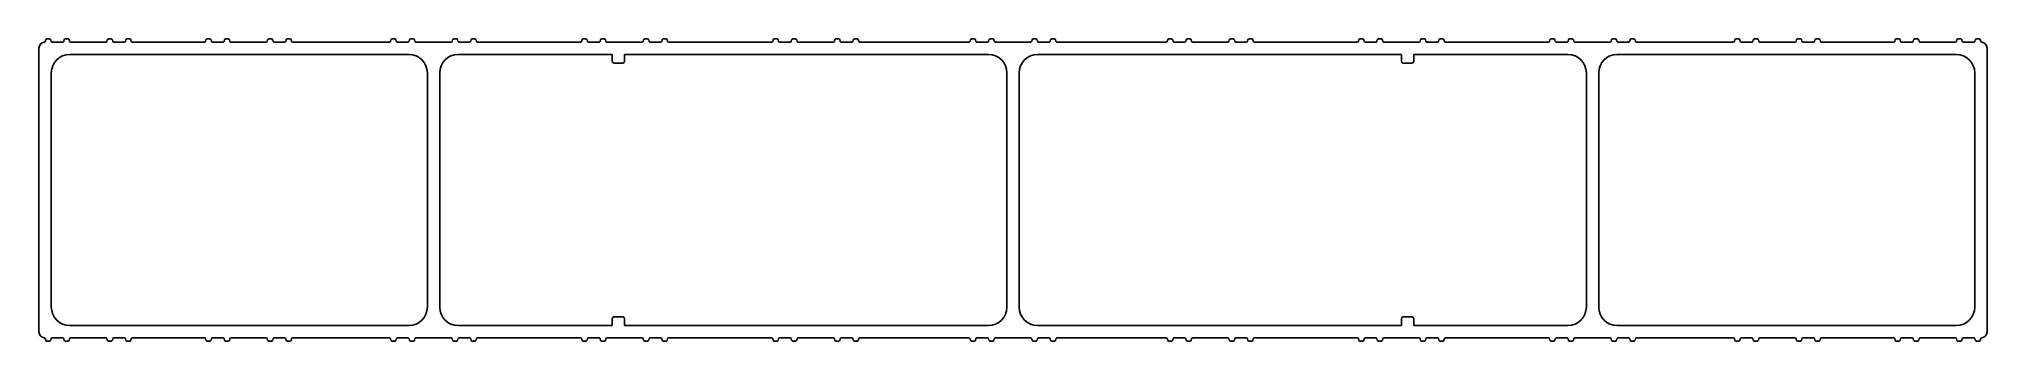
# Model space of a CAD drawing. Extents: x 2091 to 2407, y 1931 to 1980.
import ezdxf

# ---------------------------------------------------------------- set-up
doc = ezdxf.new("R2010")
doc.units = 0
doc.layers.add('GRUBA', color=10, linetype='CONTINUOUS')

msp = doc.modelspace()

# ---------------------------------------------------------------- linework, layer by layer
at = {"layer": 'GRUBA', "color": 0}
for p, q in [((2090.61, 1978.54), (2090.61, 1932.52)), ((2091.64, 1979.68), (2091.69, 1979.88)), ((2092.32, 1980.03), (2091.89, 1980.03)), ((2092.52, 1979.88), (2092.57, 1979.68)), ((2092.76, 1979.53), (2094.45, 1979.53)), ((2094.64, 1979.68), (2094.69, 1979.88)), ((2095.32, 1980.03), (2094.89, 1980.03)), ((2095.52, 1979.88), (2095.57, 1979.68)), ((2095.76, 1979.53), (2101.45, 1979.53)), ((2101.64, 1979.68), (2101.69, 1979.88)), ((2102.32, 1980.03), (2101.89, 1980.03)), ((2102.52, 1979.88), (2102.57, 1979.68)), ((2102.76, 1979.53), (2104.45, 1979.53)), ((2104.64, 1979.68), (2104.69, 1979.88)), ((2105.32, 1980.03), (2104.89, 1980.03)), ((2105.52, 1979.88), (2105.57, 1979.68)), ((2105.76, 1979.53), (2117.45, 1979.53)), ((2117.64, 1979.68), (2117.69, 1979.88)), ((2118.32, 1980.03), (2117.89, 1980.03)), ((2118.52, 1979.88), (2118.57, 1979.68)), ((2118.76, 1979.53), (2120.45, 1979.53)), ((2120.64, 1979.68), (2120.69, 1979.88)), ((2121.32, 1980.03), (2120.89, 1980.03)), ((2121.52, 1979.88), (2121.57, 1979.68)), ((2121.76, 1979.53), (2127.45, 1979.53)), ((2127.64, 1979.68), (2127.69, 1979.88)), ((2128.32, 1980.03), (2127.89, 1980.03)), ((2128.52, 1979.88), (2128.57, 1979.68)), ((2128.76, 1979.53), (2130.45, 1979.53)), ((2130.64, 1979.68), (2130.69, 1979.88)), ((2131.32, 1980.03), (2130.89, 1980.03)), ((2131.52, 1979.88), (2131.57, 1979.68)), ((2131.76, 1979.53), (2147.45, 1979.53)), ((2147.64, 1979.68), (2147.69, 1979.88)), ((2148.32, 1980.03), (2147.89, 1980.03)), ((2148.52, 1979.88), (2148.57, 1979.68)), ((2148.76, 1979.53), (2150.45, 1979.53)), ((2150.64, 1979.68), (2150.69, 1979.88)), ((2151.32, 1980.03), (2150.89, 1980.03)), ((2151.52, 1979.88), (2151.57, 1979.68)), ((2151.76, 1979.53), (2157.45, 1979.53)), ((2157.64, 1979.68), (2157.69, 1979.88)), ((2158.32, 1980.03), (2157.89, 1980.03)), ((2158.52, 1979.88), (2158.57, 1979.68)), ((2158.76, 1979.53), (2160.45, 1979.53)), ((2160.64, 1979.68), (2160.69, 1979.88)), ((2161.32, 1980.03), (2160.89, 1980.03)), ((2161.52, 1979.88), (2161.57, 1979.68)), ((2161.76, 1979.53), (2178.45, 1979.53)), ((2178.64, 1979.68), (2178.69, 1979.88)), ((2179.32, 1980.03), (2178.89, 1980.03)), ((2179.52, 1979.88), (2179.57, 1979.68)), ((2179.76, 1979.53), (2181.45, 1979.53)), ((2181.64, 1979.68), (2181.69, 1979.88)), ((2182.32, 1980.03), (2181.89, 1980.03)), ((2182.52, 1979.88), (2182.57, 1979.68)), ((2182.76, 1979.53), (2188.45, 1979.53)), ((2188.64, 1979.68), (2188.69, 1979.88)), ((2189.32, 1980.03), (2188.89, 1980.03)), ((2189.52, 1979.88), (2189.57, 1979.68)), ((2189.76, 1979.53), (2191.45, 1979.53)), ((2191.64, 1979.68), (2191.69, 1979.88)), ((2192.32, 1980.03), (2191.89, 1980.03)), ((2192.52, 1979.88), (2192.57, 1979.68)), ((2192.76, 1979.53), (2209.45, 1979.53)), ((2209.64, 1979.68), (2209.69, 1979.88)), ((2210.32, 1980.03), (2209.89, 1980.03)), ((2210.52, 1979.88), (2210.57, 1979.68)), ((2210.76, 1979.53), (2212.45, 1979.53)), ((2212.64, 1979.68), (2212.69, 1979.88)), ((2213.32, 1980.03), (2212.89, 1980.03)), ((2213.52, 1979.88), (2213.57, 1979.68)), ((2213.76, 1979.53), (2219.45, 1979.53)), ((2219.64, 1979.68), (2219.69, 1979.88)), ((2220.32, 1980.03), (2219.89, 1980.03)), ((2220.52, 1979.88), (2220.57, 1979.68)), ((2220.76, 1979.53), (2222.45, 1979.53)), ((2222.64, 1979.68), (2222.69, 1979.88)), ((2223.32, 1980.03), (2222.89, 1980.03)), ((2223.52, 1979.88), (2223.57, 1979.68)), ((2223.76, 1979.53), (2241.45, 1979.53)), ((2241.69, 1979.88), (2241.64, 1979.68)), ((2241.89, 1980.03), (2242.32, 1980.03)), ((2242.57, 1979.68), (2242.52, 1979.88)), ((2244.45, 1979.53), (2242.76, 1979.53)), ((2244.69, 1979.88), (2244.64, 1979.68)), ((2244.89, 1980.03), (2245.32, 1980.03)), ((2245.57, 1979.68), (2245.52, 1979.88)), ((2251.45, 1979.53), (2245.76, 1979.53)), ((2251.64, 1979.68), (2251.69, 1979.88)), ((2252.32, 1980.03), (2251.89, 1980.03)), ((2252.52, 1979.88), (2252.57, 1979.68)), ((2252.76, 1979.53), (2254.45, 1979.53)), ((2254.64, 1979.68), (2254.69, 1979.88)), ((2255.32, 1980.03), (2254.89, 1980.03)), ((2255.52, 1979.88), (2255.57, 1979.68)), ((2273.45, 1979.53), (2255.76, 1979.53)), ((2273.69, 1979.88), (2273.64, 1979.68)), ((2273.89, 1980.03), (2274.32, 1980.03)), ((2274.57, 1979.68), (2274.52, 1979.88)), ((2276.45, 1979.53), (2274.76, 1979.53)), ((2276.69, 1979.88), (2276.64, 1979.68)), ((2276.89, 1980.03), (2277.32, 1980.03)), ((2277.57, 1979.68), (2277.52, 1979.88)), ((2283.45, 1979.53), (2277.76, 1979.53)), ((2283.69, 1979.88), (2283.64, 1979.68)), ((2283.89, 1980.03), (2284.32, 1980.03)), ((2284.57, 1979.68), (2284.52, 1979.88)), ((2286.45, 1979.53), (2284.76, 1979.53)), ((2286.69, 1979.88), (2286.64, 1979.68)), ((2286.89, 1980.03), (2287.32, 1980.03)), ((2287.57, 1979.68), (2287.52, 1979.88)), ((2304.45, 1979.53), (2287.76, 1979.53)), ((2304.69, 1979.88), (2304.64, 1979.68)), ((2304.89, 1980.03), (2305.32, 1980.03)), ((2305.57, 1979.68), (2305.52, 1979.88)), ((2307.45, 1979.53), (2305.76, 1979.53)), ((2307.69, 1979.88), (2307.64, 1979.68)), ((2307.89, 1980.03), (2308.32, 1980.03)), ((2308.57, 1979.68), (2308.52, 1979.88)), ((2314.45, 1979.53), (2308.76, 1979.53)), ((2314.69, 1979.88), (2314.64, 1979.68)), ((2314.89, 1980.03), (2315.32, 1980.03)), ((2315.57, 1979.68), (2315.52, 1979.88)), ((2317.45, 1979.53), (2315.76, 1979.53)), ((2317.69, 1979.88), (2317.64, 1979.68)), ((2317.89, 1980.03), (2318.32, 1980.03)), ((2318.57, 1979.68), (2318.52, 1979.88)), ((2335.45, 1979.53), (2318.76, 1979.53)), ((2335.69, 1979.88), (2335.64, 1979.68)), ((2335.89, 1980.03), (2336.32, 1980.03)), ((2336.57, 1979.68), (2336.52, 1979.88)), ((2338.45, 1979.53), (2336.76, 1979.53)), ((2338.69, 1979.88), (2338.64, 1979.68)), ((2338.89, 1980.03), (2339.32, 1980.03)), ((2339.57, 1979.68), (2339.52, 1979.88)), ((2345.45, 1979.53), (2339.76, 1979.53)), ((2345.69, 1979.88), (2345.64, 1979.68)), ((2345.89, 1980.03), (2346.32, 1980.03)), ((2346.57, 1979.68), (2346.52, 1979.88)), ((2348.45, 1979.53), (2346.76, 1979.53)), ((2348.69, 1979.88), (2348.64, 1979.68)), ((2348.89, 1980.03), (2349.32, 1980.03)), ((2349.57, 1979.68), (2349.52, 1979.88)), ((2365.45, 1979.53), (2349.76, 1979.53)), ((2365.69, 1979.88), (2365.64, 1979.68)), ((2365.89, 1980.03), (2366.32, 1980.03)), ((2366.57, 1979.68), (2366.52, 1979.88)), ((2368.45, 1979.53), (2366.76, 1979.53)), ((2368.69, 1979.88), (2368.64, 1979.68)), ((2368.89, 1980.03), (2369.32, 1980.03)), ((2369.57, 1979.68), (2369.52, 1979.88)), ((2375.45, 1979.53), (2369.76, 1979.53)), ((2375.69, 1979.88), (2375.64, 1979.68)), ((2375.89, 1980.03), (2376.32, 1980.03)), ((2376.57, 1979.68), (2376.52, 1979.88)), ((2378.45, 1979.53), (2376.76, 1979.53)), ((2378.69, 1979.88), (2378.64, 1979.68)), ((2378.89, 1980.03), (2379.32, 1980.03)), ((2379.57, 1979.68), (2379.52, 1979.88)), ((2391.45, 1979.53), (2379.76, 1979.53)), ((2391.69, 1979.88), (2391.64, 1979.68)), ((2391.89, 1980.03), (2392.32, 1980.03)), ((2392.57, 1979.68), (2392.52, 1979.88)), ((2394.45, 1979.53), (2392.76, 1979.53)), ((2394.69, 1979.88), (2394.64, 1979.68)), ((2394.89, 1980.03), (2395.32, 1980.03)), ((2395.57, 1979.68), (2395.52, 1979.88)), ((2401.45, 1979.53), (2395.76, 1979.53)), ((2401.69, 1979.88), (2401.64, 1979.68)), ((2401.89, 1980.03), (2402.32, 1980.03)), ((2402.57, 1979.68), (2402.52, 1979.88)), ((2404.45, 1979.53), (2402.76, 1979.53)), ((2404.69, 1979.88), (2404.64, 1979.68)), ((2404.89, 1980.03), (2405.32, 1980.03)), ((2405.57, 1979.68), (2405.52, 1979.88)), ((2406.61, 1978.54), (2406.61, 1932.52)), ((2095.61, 1977.53), (2150.61, 1977.53)), ((2158.61, 1977.53), (2183.61, 1977.53)), ((2183.61, 1977.53), (2183.61, 1976.43)), ((2183.91, 1976.13), (2185.31, 1976.13)), ((2185.61, 1976.43), (2185.61, 1977.53)), ((2185.61, 1977.53), (2244.61, 1977.53)), ((2252.61, 1977.53), (2311.61, 1977.53)), ((2311.61, 1977.53), (2311.61, 1976.43)), ((2311.91, 1976.13), (2313.31, 1976.13)), ((2313.61, 1976.43), (2313.61, 1977.53)), ((2313.61, 1977.53), (2338.61, 1977.53)), ((2346.61, 1977.53), (2401.61, 1977.53)), ((2092.61, 1936.53), (2092.61, 1974.53)), ((2153.61, 1974.53), (2153.61, 1936.53)), ((2155.61, 1936.53), (2155.61, 1974.53)), ((2247.61, 1974.53), (2247.61, 1936.53)), ((2249.61, 1936.53), (2249.61, 1974.53)), ((2341.61, 1974.53), (2341.61, 1936.53)), ((2343.61, 1936.53), (2343.61, 1974.53)), ((2404.61, 1974.53), (2404.61, 1936.53)), ((2183.61, 1934.63), (2183.61, 1933.53)), ((2185.31, 1934.93), (2183.91, 1934.93)), ((2185.61, 1933.53), (2185.61, 1934.63)), ((2311.61, 1934.63), (2311.61, 1933.53)), ((2313.31, 1934.93), (2311.91, 1934.93)), ((2313.61, 1933.53), (2313.61, 1934.63)), ((2091.64, 1931.38), (2091.69, 1931.18)), ((2092.32, 1931.03), (2091.89, 1931.03)), ((2092.52, 1931.18), (2092.57, 1931.38)), ((2092.76, 1931.53), (2094.45, 1931.53)), ((2094.64, 1931.38), (2094.69, 1931.18)), ((2095.32, 1931.03), (2094.89, 1931.03)), ((2095.52, 1931.18), (2095.57, 1931.38)), ((2150.61, 1933.53), (2095.61, 1933.53)), ((2095.76, 1931.53), (2101.45, 1931.53)), ((2101.64, 1931.38), (2101.69, 1931.18)), ((2102.32, 1931.03), (2101.89, 1931.03)), ((2102.52, 1931.18), (2102.57, 1931.38)), ((2102.76, 1931.53), (2104.45, 1931.53)), ((2104.64, 1931.38), (2104.69, 1931.18)), ((2105.32, 1931.03), (2104.89, 1931.03)), ((2105.52, 1931.18), (2105.57, 1931.38)), ((2105.76, 1931.53), (2117.45, 1931.53)), ((2117.64, 1931.38), (2117.69, 1931.18)), ((2118.32, 1931.03), (2117.89, 1931.03)), ((2118.52, 1931.18), (2118.57, 1931.38)), ((2118.76, 1931.53), (2120.45, 1931.53)), ((2120.64, 1931.38), (2120.69, 1931.18)), ((2121.32, 1931.03), (2120.89, 1931.03)), ((2121.52, 1931.18), (2121.57, 1931.38)), ((2121.76, 1931.53), (2127.45, 1931.53)), ((2127.64, 1931.38), (2127.69, 1931.18)), ((2128.32, 1931.03), (2127.89, 1931.03)), ((2128.52, 1931.18), (2128.57, 1931.38)), ((2128.76, 1931.53), (2130.45, 1931.53)), ((2130.64, 1931.38), (2130.69, 1931.18)), ((2131.32, 1931.03), (2130.89, 1931.03)), ((2131.52, 1931.18), (2131.57, 1931.38)), ((2131.76, 1931.53), (2147.45, 1931.53)), ((2147.64, 1931.38), (2147.69, 1931.18)), ((2148.32, 1931.03), (2147.89, 1931.03)), ((2148.52, 1931.18), (2148.57, 1931.38)), ((2148.76, 1931.53), (2150.45, 1931.53)), ((2150.64, 1931.38), (2150.69, 1931.18)), ((2151.32, 1931.03), (2150.89, 1931.03)), ((2151.52, 1931.18), (2151.57, 1931.38)), ((2151.76, 1931.53), (2157.45, 1931.53)), ((2157.64, 1931.38), (2157.69, 1931.18)), ((2158.32, 1931.03), (2157.89, 1931.03)), ((2158.52, 1931.18), (2158.57, 1931.38)), ((2183.61, 1933.53), (2158.61, 1933.53)), ((2158.76, 1931.53), (2160.45, 1931.53)), ((2160.64, 1931.38), (2160.69, 1931.18)), ((2161.32, 1931.03), (2160.89, 1931.03)), ((2161.52, 1931.18), (2161.57, 1931.38)), ((2161.76, 1931.53), (2178.45, 1931.53)), ((2178.64, 1931.38), (2178.69, 1931.18)), ((2179.32, 1931.03), (2178.89, 1931.03)), ((2179.52, 1931.18), (2179.57, 1931.38)), ((2179.76, 1931.53), (2181.45, 1931.53)), ((2181.64, 1931.38), (2181.69, 1931.18)), ((2182.32, 1931.03), (2181.89, 1931.03)), ((2182.52, 1931.18), (2182.57, 1931.38)), ((2182.76, 1931.53), (2188.45, 1931.53)), ((2244.61, 1933.53), (2185.61, 1933.53)), ((2188.64, 1931.38), (2188.69, 1931.18)), ((2189.32, 1931.03), (2188.89, 1931.03)), ((2189.52, 1931.18), (2189.57, 1931.38)), ((2189.76, 1931.53), (2191.45, 1931.53)), ((2191.64, 1931.38), (2191.69, 1931.18)), ((2192.32, 1931.03), (2191.89, 1931.03)), ((2192.52, 1931.18), (2192.57, 1931.38)), ((2192.76, 1931.53), (2209.45, 1931.53)), ((2209.64, 1931.38), (2209.69, 1931.18)), ((2210.32, 1931.03), (2209.89, 1931.03)), ((2210.52, 1931.18), (2210.57, 1931.38)), ((2210.76, 1931.53), (2212.45, 1931.53)), ((2212.64, 1931.38), (2212.69, 1931.18)), ((2213.32, 1931.03), (2212.89, 1931.03)), ((2213.52, 1931.18), (2213.57, 1931.38)), ((2213.76, 1931.53), (2219.45, 1931.53)), ((2219.64, 1931.38), (2219.69, 1931.18)), ((2220.32, 1931.03), (2219.89, 1931.03)), ((2220.52, 1931.18), (2220.57, 1931.38)), ((2220.76, 1931.53), (2222.45, 1931.53)), ((2222.64, 1931.38), (2222.69, 1931.18)), ((2223.32, 1931.03), (2222.89, 1931.03)), ((2223.52, 1931.18), (2223.57, 1931.38)), ((2223.76, 1931.53), (2241.45, 1931.53)), ((2241.69, 1931.18), (2241.64, 1931.38)), ((2241.89, 1931.03), (2242.32, 1931.03)), ((2242.57, 1931.38), (2242.52, 1931.18)), ((2244.45, 1931.53), (2242.76, 1931.53)), ((2244.69, 1931.18), (2244.64, 1931.38)), ((2244.89, 1931.03), (2245.32, 1931.03)), ((2245.57, 1931.38), (2245.52, 1931.18)), ((2251.45, 1931.53), (2245.76, 1931.53)), ((2251.64, 1931.38), (2251.69, 1931.18)), ((2252.32, 1931.03), (2251.89, 1931.03)), ((2252.52, 1931.18), (2252.57, 1931.38)), ((2311.61, 1933.53), (2252.61, 1933.53)), ((2252.76, 1931.53), (2254.45, 1931.53)), ((2254.64, 1931.38), (2254.69, 1931.18)), ((2255.32, 1931.03), (2254.89, 1931.03)), ((2255.52, 1931.18), (2255.57, 1931.38)), ((2273.45, 1931.53), (2255.76, 1931.53)), ((2273.69, 1931.18), (2273.64, 1931.38)), ((2273.89, 1931.03), (2274.32, 1931.03)), ((2274.57, 1931.38), (2274.52, 1931.18)), ((2276.45, 1931.53), (2274.76, 1931.53)), ((2276.69, 1931.18), (2276.64, 1931.38)), ((2276.89, 1931.03), (2277.32, 1931.03)), ((2277.57, 1931.38), (2277.52, 1931.18)), ((2283.45, 1931.53), (2277.76, 1931.53)), ((2283.69, 1931.18), (2283.64, 1931.38)), ((2283.89, 1931.03), (2284.32, 1931.03)), ((2284.57, 1931.38), (2284.52, 1931.18)), ((2286.45, 1931.53), (2284.76, 1931.53)), ((2286.69, 1931.18), (2286.64, 1931.38)), ((2286.89, 1931.03), (2287.32, 1931.03)), ((2287.57, 1931.38), (2287.52, 1931.18)), ((2304.45, 1931.53), (2287.76, 1931.53)), ((2304.69, 1931.18), (2304.64, 1931.38)), ((2304.89, 1931.03), (2305.32, 1931.03)), ((2305.57, 1931.38), (2305.52, 1931.18)), ((2307.45, 1931.53), (2305.76, 1931.53)), ((2307.69, 1931.18), (2307.64, 1931.38)), ((2307.89, 1931.03), (2308.32, 1931.03)), ((2308.57, 1931.38), (2308.52, 1931.18)), ((2314.45, 1931.53), (2308.76, 1931.53)), ((2338.61, 1933.53), (2313.61, 1933.53)), ((2314.69, 1931.18), (2314.64, 1931.38)), ((2314.89, 1931.03), (2315.32, 1931.03)), ((2315.57, 1931.38), (2315.52, 1931.18)), ((2317.45, 1931.53), (2315.76, 1931.53)), ((2317.69, 1931.18), (2317.64, 1931.38)), ((2317.89, 1931.03), (2318.32, 1931.03)), ((2318.57, 1931.38), (2318.52, 1931.18)), ((2335.45, 1931.53), (2318.76, 1931.53)), ((2335.69, 1931.18), (2335.64, 1931.38)), ((2335.89, 1931.03), (2336.32, 1931.03)), ((2336.57, 1931.38), (2336.52, 1931.18)), ((2338.45, 1931.53), (2336.76, 1931.53)), ((2338.69, 1931.18), (2338.64, 1931.38)), ((2338.89, 1931.03), (2339.32, 1931.03)), ((2339.57, 1931.38), (2339.52, 1931.18)), ((2345.45, 1931.53), (2339.76, 1931.53)), ((2345.69, 1931.18), (2345.64, 1931.38)), ((2345.89, 1931.03), (2346.32, 1931.03)), ((2346.57, 1931.38), (2346.52, 1931.18)), ((2401.61, 1933.53), (2346.61, 1933.53)), ((2348.45, 1931.53), (2346.76, 1931.53)), ((2348.69, 1931.18), (2348.64, 1931.38)), ((2348.89, 1931.03), (2349.32, 1931.03)), ((2349.57, 1931.38), (2349.52, 1931.18)), ((2365.45, 1931.53), (2349.76, 1931.53)), ((2365.69, 1931.18), (2365.64, 1931.38)), ((2365.89, 1931.03), (2366.32, 1931.03)), ((2366.57, 1931.38), (2366.52, 1931.18)), ((2368.45, 1931.53), (2366.76, 1931.53)), ((2368.69, 1931.18), (2368.64, 1931.38)), ((2368.89, 1931.03), (2369.32, 1931.03)), ((2369.57, 1931.38), (2369.52, 1931.18)), ((2375.45, 1931.53), (2369.76, 1931.53)), ((2375.69, 1931.18), (2375.64, 1931.38)), ((2375.89, 1931.03), (2376.32, 1931.03)), ((2376.57, 1931.38), (2376.52, 1931.18)), ((2378.45, 1931.53), (2376.76, 1931.53)), ((2378.69, 1931.18), (2378.64, 1931.38)), ((2378.89, 1931.03), (2379.32, 1931.03)), ((2379.57, 1931.38), (2379.52, 1931.18)), ((2391.45, 1931.53), (2379.76, 1931.53)), ((2391.69, 1931.18), (2391.64, 1931.38)), ((2391.89, 1931.03), (2392.32, 1931.03)), ((2392.57, 1931.38), (2392.52, 1931.18)), ((2394.45, 1931.53), (2392.76, 1931.53)), ((2394.69, 1931.18), (2394.64, 1931.38)), ((2394.89, 1931.03), (2395.32, 1931.03)), ((2395.57, 1931.38), (2395.52, 1931.18)), ((2401.45, 1931.53), (2395.76, 1931.53)), ((2401.69, 1931.18), (2401.64, 1931.38)), ((2401.89, 1931.03), (2402.32, 1931.03)), ((2402.57, 1931.38), (2402.52, 1931.18)), ((2404.45, 1931.53), (2402.76, 1931.53)), ((2404.69, 1931.18), (2404.64, 1931.38)), ((2404.89, 1931.03), (2405.32, 1931.03)), ((2405.57, 1931.38), (2405.52, 1931.18))]:
    msp.add_line(p, q, dxfattribs=at)
for centre, radius, start, end in [((2091.61, 1978.54), 1, 97.4771, 180), ((2091.45, 1979.73), 0.2, 277.4771, 345.9638), ((2091.89, 1979.83), 0.2, 90, 165.9638), ((2092.32, 1979.83), 0.2, 14.0362, 90), ((2092.76, 1979.73), 0.2, 194.0362, 270), ((2094.45, 1979.73), 0.2, 270, 345.9638), ((2094.89, 1979.83), 0.2, 90, 165.9638), ((2095.32, 1979.83), 0.2, 14.0362, 90), ((2095.76, 1979.73), 0.2, 194.0362, 270), ((2101.45, 1979.73), 0.2, 270, 345.9638), ((2101.89, 1979.83), 0.2, 90, 165.9638), ((2102.32, 1979.83), 0.2, 14.0362, 90), ((2102.76, 1979.73), 0.2, 194.0362, 270), ((2104.45, 1979.73), 0.2, 270, 345.9638), ((2104.89, 1979.83), 0.2, 90, 165.9638), ((2105.32, 1979.83), 0.2, 14.0362, 90), ((2105.76, 1979.73), 0.2, 194.0362, 270), ((2117.45, 1979.73), 0.2, 270, 345.9638), ((2117.89, 1979.83), 0.2, 90, 165.9638), ((2118.32, 1979.83), 0.2, 14.0362, 90), ((2118.76, 1979.73), 0.2, 194.0362, 270), ((2120.45, 1979.73), 0.2, 270, 345.9638), ((2120.89, 1979.83), 0.2, 90, 165.9638), ((2121.32, 1979.83), 0.2, 14.0362, 90), ((2121.76, 1979.73), 0.2, 194.0362, 270), ((2127.45, 1979.73), 0.2, 270, 345.9638), ((2127.89, 1979.83), 0.2, 90, 165.9638), ((2128.32, 1979.83), 0.2, 14.0362, 90), ((2128.76, 1979.73), 0.2, 194.0362, 270), ((2130.45, 1979.73), 0.2, 270, 345.9638), ((2130.89, 1979.83), 0.2, 90, 165.9638), ((2131.32, 1979.83), 0.2, 14.0362, 90), ((2131.76, 1979.73), 0.2, 194.0362, 270), ((2147.45, 1979.73), 0.2, 270, 345.9638), ((2147.89, 1979.83), 0.2, 90, 165.9638), ((2148.32, 1979.83), 0.2, 14.0362, 90), ((2148.76, 1979.73), 0.2, 194.0362, 270), ((2150.45, 1979.73), 0.2, 270, 345.9638), ((2150.89, 1979.83), 0.2, 90, 165.9638), ((2151.32, 1979.83), 0.2, 14.0362, 90), ((2151.76, 1979.73), 0.2, 194.0362, 270), ((2157.45, 1979.73), 0.2, 270, 345.9638), ((2157.89, 1979.83), 0.2, 90, 165.9638), ((2158.32, 1979.83), 0.2, 14.0362, 90), ((2158.76, 1979.73), 0.2, 194.0362, 270), ((2160.45, 1979.73), 0.2, 270, 345.9638), ((2160.89, 1979.83), 0.2, 90, 165.9638), ((2161.32, 1979.83), 0.2, 14.0362, 90), ((2161.76, 1979.73), 0.2, 194.0362, 270), ((2178.45, 1979.73), 0.2, 270, 345.9638), ((2178.89, 1979.83), 0.2, 90, 165.9638), ((2179.32, 1979.83), 0.2, 14.0362, 90), ((2179.76, 1979.73), 0.2, 194.0362, 270), ((2181.45, 1979.73), 0.2, 270, 345.9638), ((2181.89, 1979.83), 0.2, 90, 165.9638), ((2182.32, 1979.83), 0.2, 14.0362, 90), ((2182.76, 1979.73), 0.2, 194.0362, 270), ((2188.45, 1979.73), 0.2, 270, 345.9638), ((2188.89, 1979.83), 0.2, 90, 165.9638), ((2189.32, 1979.83), 0.2, 14.0362, 90), ((2189.76, 1979.73), 0.2, 194.0362, 270), ((2191.45, 1979.73), 0.2, 270, 345.9638), ((2191.89, 1979.83), 0.2, 90, 165.9638), ((2192.32, 1979.83), 0.2, 14.0362, 90), ((2192.76, 1979.73), 0.2, 194.0362, 270), ((2209.45, 1979.73), 0.2, 270, 345.9638), ((2209.89, 1979.83), 0.2, 90, 165.9638), ((2210.32, 1979.83), 0.2, 14.0362, 90), ((2210.76, 1979.73), 0.2, 194.0362, 270), ((2212.45, 1979.73), 0.2, 270, 345.9638), ((2212.89, 1979.83), 0.2, 90, 165.9638), ((2213.32, 1979.83), 0.2, 14.0362, 90), ((2213.76, 1979.73), 0.2, 194.0362, 270), ((2219.45, 1979.73), 0.2, 270, 345.9638), ((2219.89, 1979.83), 0.2, 90, 165.9638), ((2220.32, 1979.83), 0.2, 14.0362, 90), ((2220.76, 1979.73), 0.2, 194.0362, 270), ((2222.45, 1979.73), 0.2, 270, 345.9638), ((2222.89, 1979.83), 0.2, 90, 165.9638), ((2223.32, 1979.83), 0.2, 14.0362, 90), ((2223.76, 1979.73), 0.2, 194.0362, 270), ((2241.45, 1979.73), 0.2, 270, 345.9638), ((2241.89, 1979.83), 0.2, 90, 165.9638), ((2242.32, 1979.83), 0.2, 14.0362, 90), ((2242.76, 1979.73), 0.2, 194.0362, 270), ((2244.45, 1979.73), 0.2, 270, 345.9638), ((2244.89, 1979.83), 0.2, 90, 165.9638), ((2245.32, 1979.83), 0.2, 14.0362, 90), ((2245.76, 1979.73), 0.2, 194.0362, 270), ((2251.45, 1979.73), 0.2, 270, 345.9638), ((2251.89, 1979.83), 0.2, 90, 165.9638), ((2252.32, 1979.83), 0.2, 14.0362, 90), ((2252.76, 1979.73), 0.2, 194.0362, 270), ((2254.45, 1979.73), 0.2, 270, 345.9638), ((2254.89, 1979.83), 0.2, 90, 165.9638), ((2255.32, 1979.83), 0.2, 14.0362, 90), ((2255.76, 1979.73), 0.2, 194.0362, 270), ((2273.45, 1979.73), 0.2, 270, 345.9638), ((2273.89, 1979.83), 0.2, 90, 165.9638), ((2274.32, 1979.83), 0.2, 14.0362, 90), ((2274.76, 1979.73), 0.2, 194.0362, 270), ((2276.45, 1979.73), 0.2, 270, 345.9638), ((2276.89, 1979.83), 0.2, 90, 165.9638), ((2277.32, 1979.83), 0.2, 14.0362, 90), ((2277.76, 1979.73), 0.2, 194.0362, 270), ((2283.45, 1979.73), 0.2, 270, 345.9638), ((2283.89, 1979.83), 0.2, 90, 165.9638), ((2284.32, 1979.83), 0.2, 14.0362, 90), ((2284.76, 1979.73), 0.2, 194.0362, 270), ((2286.45, 1979.73), 0.2, 270, 345.9638), ((2286.89, 1979.83), 0.2, 90, 165.9638), ((2287.32, 1979.83), 0.2, 14.0362, 90), ((2287.76, 1979.73), 0.2, 194.0362, 270), ((2304.45, 1979.73), 0.2, 270, 345.9638), ((2304.89, 1979.83), 0.2, 90, 165.9638), ((2305.32, 1979.83), 0.2, 14.0362, 90), ((2305.76, 1979.73), 0.2, 194.0362, 270), ((2307.45, 1979.73), 0.2, 270, 345.9638), ((2307.89, 1979.83), 0.2, 90, 165.9638), ((2308.32, 1979.83), 0.2, 14.0362, 90), ((2308.76, 1979.73), 0.2, 194.0362, 270), ((2314.45, 1979.73), 0.2, 270, 345.9638), ((2314.89, 1979.83), 0.2, 90, 165.9638), ((2315.32, 1979.83), 0.2, 14.0362, 90), ((2315.76, 1979.73), 0.2, 194.0362, 270), ((2317.45, 1979.73), 0.2, 270, 345.9638), ((2317.89, 1979.83), 0.2, 90, 165.9638), ((2318.32, 1979.83), 0.2, 14.0362, 90), ((2318.76, 1979.73), 0.2, 194.0362, 270), ((2335.45, 1979.73), 0.2, 270, 345.9638), ((2335.89, 1979.83), 0.2, 90, 165.9638), ((2336.32, 1979.83), 0.2, 14.0362, 90), ((2336.76, 1979.73), 0.2, 194.0362, 270), ((2338.45, 1979.73), 0.2, 270, 345.9638), ((2338.89, 1979.83), 0.2, 90, 165.9638), ((2339.32, 1979.83), 0.2, 14.0362, 90), ((2339.76, 1979.73), 0.2, 194.0362, 270), ((2345.45, 1979.73), 0.2, 270, 345.9638), ((2345.89, 1979.83), 0.2, 90, 165.9638), ((2346.32, 1979.83), 0.2, 14.0362, 90), ((2346.76, 1979.73), 0.2, 194.0362, 270), ((2348.45, 1979.73), 0.2, 270, 345.9638), ((2348.89, 1979.83), 0.2, 90, 165.9638), ((2349.32, 1979.83), 0.2, 14.0362, 90), ((2349.76, 1979.73), 0.2, 194.0362, 270), ((2365.45, 1979.73), 0.2, 270, 345.9638), ((2365.89, 1979.83), 0.2, 90, 165.9638), ((2366.32, 1979.83), 0.2, 14.0362, 90), ((2366.76, 1979.73), 0.2, 194.0362, 270), ((2368.45, 1979.73), 0.2, 270, 345.9638), ((2368.89, 1979.83), 0.2, 90, 165.9638), ((2369.32, 1979.83), 0.2, 14.0362, 90), ((2369.76, 1979.73), 0.2, 194.0362, 270), ((2375.45, 1979.73), 0.2, 270, 345.9638), ((2375.89, 1979.83), 0.2, 90, 165.9638), ((2376.32, 1979.83), 0.2, 14.0362, 90), ((2376.76, 1979.73), 0.2, 194.0362, 270), ((2378.45, 1979.73), 0.2, 270, 345.9638), ((2378.89, 1979.83), 0.2, 90, 165.9638), ((2379.32, 1979.83), 0.2, 14.0362, 90), ((2379.76, 1979.73), 0.2, 194.0362, 270), ((2391.45, 1979.73), 0.2, 270, 345.9638), ((2391.89, 1979.83), 0.2, 90, 165.9638), ((2392.32, 1979.83), 0.2, 14.0362, 90), ((2392.76, 1979.73), 0.2, 194.0362, 270), ((2394.45, 1979.73), 0.2, 270, 345.9638), ((2394.89, 1979.83), 0.2, 90, 165.9638), ((2395.32, 1979.83), 0.2, 14.0362, 90), ((2395.76, 1979.73), 0.2, 194.0362, 270), ((2401.45, 1979.73), 0.2, 270, 345.9638), ((2401.89, 1979.83), 0.2, 90, 165.9638), ((2402.32, 1979.83), 0.2, 14.0362, 90), ((2402.76, 1979.73), 0.2, 194.0362, 270), ((2404.45, 1979.73), 0.2, 270, 345.9638), ((2404.89, 1979.83), 0.2, 90, 165.9638), ((2405.32, 1979.83), 0.2, 14.0362, 90), ((2405.76, 1979.73), 0.2, 194.0362, 262.5229), ((2405.61, 1978.54), 1, 0, 82.5229), ((2095.61, 1974.53), 3, 90, 180), ((2150.61, 1974.53), 3, 0, 90), ((2158.61, 1974.53), 3, 90, 180), ((2183.91, 1976.43), 0.3, 180, 270), ((2185.31, 1976.43), 0.3, 270, 0), ((2244.61, 1974.53), 3, 0, 90), ((2252.61, 1974.53), 3, 90, 180), ((2311.91, 1976.43), 0.3, 180, 270), ((2313.31, 1976.43), 0.3, 270, 0), ((2338.61, 1974.53), 3, 0, 90), ((2346.61, 1974.53), 3, 90, 180), ((2401.61, 1974.53), 3, 0, 90), ((2095.61, 1936.53), 3, 180, 270), ((2150.61, 1936.53), 3, 270, 360), ((2158.61, 1936.53), 3, 180, 270), ((2183.91, 1934.63), 0.3, 90, 180), ((2185.31, 1934.63), 0.3, 0, 90), ((2244.61, 1936.53), 3, 270, 360), ((2252.61, 1936.53), 3, 180, 270), ((2311.91, 1934.63), 0.3, 90, 180), ((2313.31, 1934.63), 0.3, 0, 90), ((2338.61, 1936.53), 3, 270, 360), ((2346.61, 1936.53), 3, 180, 270), ((2401.61, 1936.53), 3, 270, 360), ((2091.61, 1932.52), 1, 180, 262.5229), ((2091.45, 1931.33), 0.2, 14.0362, 82.5229), ((2091.89, 1931.23), 0.2, 194.0362, 270), ((2092.32, 1931.23), 0.2, 270, 345.9638), ((2092.76, 1931.33), 0.2, 90, 165.9638), ((2094.45, 1931.33), 0.2, 14.0362, 90), ((2094.89, 1931.23), 0.2, 194.0362, 270), ((2095.32, 1931.23), 0.2, 270, 345.9638), ((2095.76, 1931.33), 0.2, 90, 165.9638), ((2101.45, 1931.33), 0.2, 14.0362, 90), ((2101.89, 1931.23), 0.2, 194.0362, 270), ((2102.32, 1931.23), 0.2, 270, 345.9638), ((2102.76, 1931.33), 0.2, 90, 165.9638), ((2104.45, 1931.33), 0.2, 14.0362, 90), ((2104.89, 1931.23), 0.2, 194.0362, 270), ((2105.32, 1931.23), 0.2, 270, 345.9638), ((2105.76, 1931.33), 0.2, 90, 165.9638), ((2117.45, 1931.33), 0.2, 14.0362, 90), ((2117.89, 1931.23), 0.2, 194.0362, 270), ((2118.32, 1931.23), 0.2, 270, 345.9638), ((2118.76, 1931.33), 0.2, 90, 165.9638), ((2120.45, 1931.33), 0.2, 14.0362, 90), ((2120.89, 1931.23), 0.2, 194.0362, 270), ((2121.32, 1931.23), 0.2, 270, 345.9638), ((2121.76, 1931.33), 0.2, 90, 165.9638), ((2127.45, 1931.33), 0.2, 14.0362, 90), ((2127.89, 1931.23), 0.2, 194.0362, 270), ((2128.32, 1931.23), 0.2, 270, 345.9638), ((2128.76, 1931.33), 0.2, 90, 165.9638), ((2130.45, 1931.33), 0.2, 14.0362, 90), ((2130.89, 1931.23), 0.2, 194.0362, 270), ((2131.32, 1931.23), 0.2, 270, 345.9638), ((2131.76, 1931.33), 0.2, 90, 165.9638), ((2147.45, 1931.33), 0.2, 14.0362, 90), ((2147.89, 1931.23), 0.2, 194.0362, 270), ((2148.32, 1931.23), 0.2, 270, 345.9638), ((2148.76, 1931.33), 0.2, 90, 165.9638), ((2150.45, 1931.33), 0.2, 14.0362, 90), ((2150.89, 1931.23), 0.2, 194.0362, 270), ((2151.32, 1931.23), 0.2, 270, 345.9638), ((2151.76, 1931.33), 0.2, 90, 165.9638), ((2157.45, 1931.33), 0.2, 14.0362, 90), ((2157.89, 1931.23), 0.2, 194.0362, 270), ((2158.32, 1931.23), 0.2, 270, 345.9638), ((2158.76, 1931.33), 0.2, 90, 165.9638), ((2160.45, 1931.33), 0.2, 14.0362, 90), ((2160.89, 1931.23), 0.2, 194.0362, 270), ((2161.32, 1931.23), 0.2, 270, 345.9638), ((2161.76, 1931.33), 0.2, 90, 165.9638), ((2178.45, 1931.33), 0.2, 14.0362, 90), ((2178.89, 1931.23), 0.2, 194.0362, 270), ((2179.32, 1931.23), 0.2, 270, 345.9638), ((2179.76, 1931.33), 0.2, 90, 165.9638), ((2181.45, 1931.33), 0.2, 14.0362, 90), ((2181.89, 1931.23), 0.2, 194.0362, 270), ((2182.32, 1931.23), 0.2, 270, 345.9638), ((2182.76, 1931.33), 0.2, 90, 165.9638), ((2188.45, 1931.33), 0.2, 14.0362, 90), ((2188.89, 1931.23), 0.2, 194.0362, 270), ((2189.32, 1931.23), 0.2, 270, 345.9638), ((2189.76, 1931.33), 0.2, 90, 165.9638), ((2191.45, 1931.33), 0.2, 14.0362, 90), ((2191.89, 1931.23), 0.2, 194.0362, 270), ((2192.32, 1931.23), 0.2, 270, 345.9638), ((2192.76, 1931.33), 0.2, 90, 165.9638), ((2209.45, 1931.33), 0.2, 14.0362, 90), ((2209.89, 1931.23), 0.2, 194.0362, 270), ((2210.32, 1931.23), 0.2, 270, 345.9638), ((2210.76, 1931.33), 0.2, 90, 165.9638), ((2212.45, 1931.33), 0.2, 14.0362, 90), ((2212.89, 1931.23), 0.2, 194.0362, 270), ((2213.32, 1931.23), 0.2, 270, 345.9638), ((2213.76, 1931.33), 0.2, 90, 165.9638), ((2219.45, 1931.33), 0.2, 14.0362, 90), ((2219.89, 1931.23), 0.2, 194.0362, 270), ((2220.32, 1931.23), 0.2, 270, 345.9638), ((2220.76, 1931.33), 0.2, 90, 165.9638), ((2222.45, 1931.33), 0.2, 14.0362, 90), ((2222.89, 1931.23), 0.2, 194.0362, 270), ((2223.32, 1931.23), 0.2, 270, 345.9638), ((2223.76, 1931.33), 0.2, 90, 165.9638), ((2241.45, 1931.33), 0.2, 14.0362, 90), ((2241.89, 1931.23), 0.2, 194.0362, 270), ((2242.32, 1931.23), 0.2, 270, 345.9638), ((2242.76, 1931.33), 0.2, 90, 165.9638), ((2244.45, 1931.33), 0.2, 14.0362, 90), ((2244.89, 1931.23), 0.2, 194.0362, 270), ((2245.32, 1931.23), 0.2, 270, 345.9638), ((2245.76, 1931.33), 0.2, 90, 165.9638), ((2251.45, 1931.33), 0.2, 14.0362, 90), ((2251.89, 1931.23), 0.2, 194.0362, 270), ((2252.32, 1931.23), 0.2, 270, 345.9638), ((2252.76, 1931.33), 0.2, 90, 165.9638), ((2254.45, 1931.33), 0.2, 14.0362, 90), ((2254.89, 1931.23), 0.2, 194.0362, 270), ((2255.32, 1931.23), 0.2, 270, 345.9638), ((2255.76, 1931.33), 0.2, 90, 165.9638), ((2273.45, 1931.33), 0.2, 14.0362, 90), ((2273.89, 1931.23), 0.2, 194.0362, 270), ((2274.32, 1931.23), 0.2, 270, 345.9638), ((2274.76, 1931.33), 0.2, 90, 165.9638), ((2276.45, 1931.33), 0.2, 14.0362, 90), ((2276.89, 1931.23), 0.2, 194.0362, 270), ((2277.32, 1931.23), 0.2, 270, 345.9638), ((2277.76, 1931.33), 0.2, 90, 165.9638), ((2283.45, 1931.33), 0.2, 14.0362, 90), ((2283.89, 1931.23), 0.2, 194.0362, 270), ((2284.32, 1931.23), 0.2, 270, 345.9638), ((2284.76, 1931.33), 0.2, 90, 165.9638), ((2286.45, 1931.33), 0.2, 14.0362, 90), ((2286.89, 1931.23), 0.2, 194.0362, 270), ((2287.32, 1931.23), 0.2, 270, 345.9638), ((2287.76, 1931.33), 0.2, 90, 165.9638), ((2304.45, 1931.33), 0.2, 14.0362, 90), ((2304.89, 1931.23), 0.2, 194.0362, 270), ((2305.32, 1931.23), 0.2, 270, 345.9638), ((2305.76, 1931.33), 0.2, 90, 165.9638), ((2307.45, 1931.33), 0.2, 14.0362, 90), ((2307.89, 1931.23), 0.2, 194.0362, 270), ((2308.32, 1931.23), 0.2, 270, 345.9638), ((2308.76, 1931.33), 0.2, 90, 165.9638), ((2314.45, 1931.33), 0.2, 14.0362, 90), ((2314.89, 1931.23), 0.2, 194.0362, 270), ((2315.32, 1931.23), 0.2, 270, 345.9638), ((2315.76, 1931.33), 0.2, 90, 165.9638), ((2317.45, 1931.33), 0.2, 14.0362, 90), ((2317.89, 1931.23), 0.2, 194.0362, 270), ((2318.32, 1931.23), 0.2, 270, 345.9638), ((2318.76, 1931.33), 0.2, 90, 165.9638), ((2335.45, 1931.33), 0.2, 14.0362, 90), ((2335.89, 1931.23), 0.2, 194.0362, 270), ((2336.32, 1931.23), 0.2, 270, 345.9638), ((2336.76, 1931.33), 0.2, 90, 165.9638), ((2338.45, 1931.33), 0.2, 14.0362, 90), ((2338.89, 1931.23), 0.2, 194.0362, 270), ((2339.32, 1931.23), 0.2, 270, 345.9638), ((2339.76, 1931.33), 0.2, 90, 165.9638), ((2345.45, 1931.33), 0.2, 14.0362, 90), ((2345.89, 1931.23), 0.2, 194.0362, 270), ((2346.32, 1931.23), 0.2, 270, 345.9638), ((2346.76, 1931.33), 0.2, 90, 165.9638), ((2348.45, 1931.33), 0.2, 14.0362, 90), ((2348.89, 1931.23), 0.2, 194.0362, 270), ((2349.32, 1931.23), 0.2, 270, 345.9638), ((2349.76, 1931.33), 0.2, 90, 165.9638), ((2365.45, 1931.33), 0.2, 14.0362, 90), ((2365.89, 1931.23), 0.2, 194.0362, 270), ((2366.32, 1931.23), 0.2, 270, 345.9638), ((2366.76, 1931.33), 0.2, 90, 165.9638), ((2368.45, 1931.33), 0.2, 14.0362, 90), ((2368.89, 1931.23), 0.2, 194.0362, 270), ((2369.32, 1931.23), 0.2, 270, 345.9638), ((2369.76, 1931.33), 0.2, 90, 165.9638), ((2375.45, 1931.33), 0.2, 14.0362, 90), ((2375.89, 1931.23), 0.2, 194.0362, 270), ((2376.32, 1931.23), 0.2, 270, 345.9638), ((2376.76, 1931.33), 0.2, 90, 165.9638), ((2378.45, 1931.33), 0.2, 14.0362, 90), ((2378.89, 1931.23), 0.2, 194.0362, 270), ((2379.32, 1931.23), 0.2, 270, 345.9638), ((2379.76, 1931.33), 0.2, 90, 165.9638), ((2391.45, 1931.33), 0.2, 14.0362, 90), ((2391.89, 1931.23), 0.2, 194.0362, 270), ((2392.32, 1931.23), 0.2, 270, 345.9638), ((2392.76, 1931.33), 0.2, 90, 165.9638), ((2394.45, 1931.33), 0.2, 14.0362, 90), ((2394.89, 1931.23), 0.2, 194.0362, 270), ((2395.32, 1931.23), 0.2, 270, 345.9638), ((2395.76, 1931.33), 0.2, 90, 165.9638), ((2401.45, 1931.33), 0.2, 14.0362, 90), ((2401.89, 1931.23), 0.2, 194.0362, 270), ((2402.32, 1931.23), 0.2, 270, 345.9638), ((2402.76, 1931.33), 0.2, 90, 165.9638), ((2404.45, 1931.33), 0.2, 14.0362, 90), ((2404.89, 1931.23), 0.2, 194.0362, 270), ((2405.32, 1931.23), 0.2, 270, 345.9638), ((2405.76, 1931.33), 0.2, 97.4771, 165.9638), ((2405.61, 1932.52), 1, 277.4771, 0)]:
    msp.add_arc(centre, radius, start, end, dxfattribs=at)

doc.saveas('drawing.dxf')
